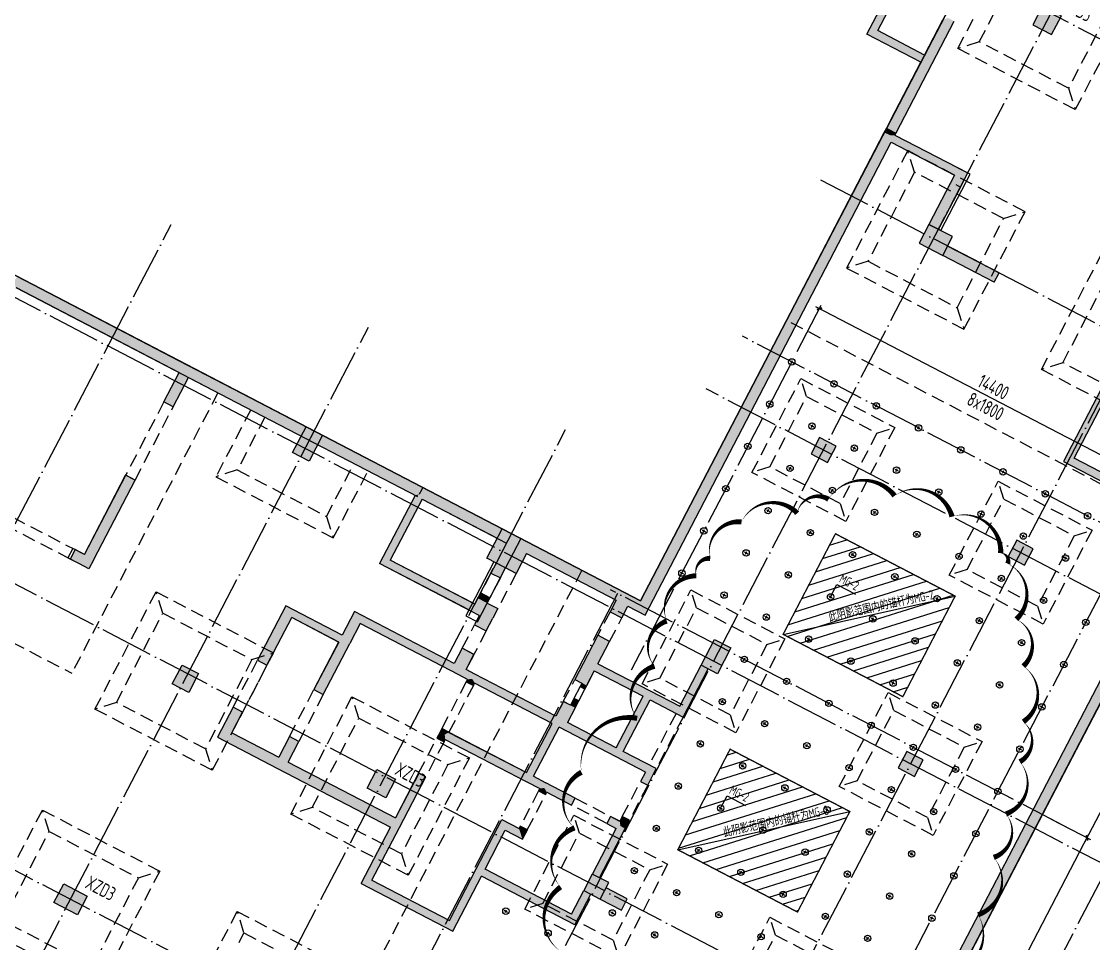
# Model space of a CAD drawing. Extents: x -190030 to 1780958, y -2186385 to 288330.
# Drawn here: x -22622 to 17892, y 224340 to 259183 of the extents above; entities that cross this region are included whole.
import ezdxf

# ---------------------------------------------------------------- set-up
doc = ezdxf.new("R2010")
doc.units = 0
doc.header["$LTSCALE"] = 1000
doc.header["$MEASUREMENT"] = 0
doc.linetypes.add('DASHED', pattern=[0.75, 0.5, -0.25])
doc.linetypes.add('DOTE', pattern=[2.42, 2, -0.2, 0.02, -0.2])
doc.layers.add('04-不打印_面积', color=5, linetype='Continuous', plot=False)
for name, color, linetype in [('05-填充_天正', 26, 'Continuous'), ('104-6 B2核心筒$0$05-填充_天正', 26, 'Continuous'), ('104-6 B2核心筒$0$A_STR-砼墙', 51, 'Continuous'), ('104-7 B2核心筒$0$05-填充_天正', 26, 'Continuous'), ('104-7 B2核心筒$0$A_STR-砼墙', 51, 'Continuous'), ('3', 3, 'Continuous'), ('5', 5, 'Continuous'), ('A_AXIS-轴线', 1, 'DOTE'), ('A_STR-砼墙', 51, 'Continuous'), ('BEAM_SE', 144, 'DASHED'), ('COLU', 7, 'Continuous'), ('COLU_HATCH', 251, 'Continuous'), ('DIM', 3, 'Continuous'), ('DOTE', 4, 'DOTE'), ('HATCH', 16, 'Continuous'), ('jc', 5, 'Continuous'), ('s-base', 60, 'Continuous'), ('TEXT', 7, 'Continuous'), ('锚杆', 6, 'Continuous')]:
    doc.layers.add(name, color=color, linetype=linetype)
doc.styles.add('TSSD_Dimension', font='Tssdeng.shx', dxfattribs={"width": 0.7, "bigfont": 'hztxt.shx'})
doc.styles.add('TSSD_Rein', font='tssdeng.shx', dxfattribs={"width": 0.7, "bigfont": 'hztxt.shx'})
doc.dimstyles.new('TSSD_150_150', dxfattribs={"dimtxt": 525, "dimasz": 150, "dimexe": 150, "dimexo": 375, "dimgap": 150, "dimtad": 1, "dimdec": 0, "dimzin": 0, "dimdsep": 46, "dimtxsty": 'TSSD_Dimension', "dimblk": 'ARCHTICK', "dimblk1": 'ARCHTICK', "dimblk2": 'ARCHTICK', "dimcen": 0, "dimdle": 150, "dimclrt": 7, "dimadec": 0, "dimazin": 0, "dimtfac": 1, "dimtdec": 0, "dimtix": 1, "dimtmove": 2, "dimatfit": 3, "dimfxl": 1, "dimtolj": 1, "dimtzin": 0, "dimarcsym": 0})
pattern_1 = [(17.5, (10982.17, 231129.1), (-120.282, 381.487), [])]

# ---------------------------------------------------------------- blocks, each defined once
blk = doc.blocks.new('104 轴线')
for p, q in [((-162502, 81623), (-103332, 195290)), ((-155052, 77745), (-95881, 191411)), ((-147601, 73866), (-88430, 187532)), ((-100664, 136743), (-183422, 179824)), ((-44634, 138691), (-118433, 177109)), ((-105097, 128228), (-187855, 171309)), ((-56517, 134054), (-122866, 168593)), ((-176593, 110430), (-147235, 166826)), ((-169142, 106551), (-139784, 162948)), ((-109530, 119712), (-192288, 162793)), ((-96508, 144726), (-127022, 160610)), ((-161691, 102673), (-132333, 159069))]:
    blk.add_line(p, q)
blk = doc.blocks.new('A$C40850C3D')
at = {"layer": 's-base', "color": 8, "linetype": 'DASHED'}
for p, q in [((-1500, 1500), (-2000, 2000)), ((1500, 1500), (2000, 2000)), ((-1500, -1500), (-2000, -2000)), ((1500, -1500), (2000, -2000))]:
    blk.add_line(p, q, dxfattribs=at)
for points in [[(2000, 2000), (2000, -2000), (-2000, -2000), (-2000, 2000)], [(1500, 1500), (1500, -1500), (-1500, -1500), (-1500, 1500)]]:
    blk.add_lwpolyline(points, close=True, dxfattribs=at)
blk = doc.blocks.new('zhu1')
at = {"layer": 'COLU_HATCH'}
for points in [[(816, 116274), (447, 115564), (1157, 115195), (1526, 115904)], [(-3847, 107315), (-2960, 106853), (-2591, 107563), (-3478, 108025)], [(-26396, 100056), (-26904, 99080), (-27525, 99403), (-27017, 100379)], [(-7936, 99353), (-7315, 99029), (-6992, 99650), (-7613, 99973)], [(-19479, 95045), (-20188, 95415), (-19611, 96524), (-18901, 96154)], [(-485, 95474), (136, 95151), (459, 95772), (-162, 96095)], [(-10963, 92022), (-11471, 91046), (-12092, 91369), (-11584, 92345)], [(-31084, 91053), (-31453, 90342), (-32074, 90665), (-31704, 91376)], [(-4641, 87491), (-4020, 87168), (-3697, 87788), (-4318, 88112)], [(-23635, 87061), (-24004, 86352), (-24714, 86721), (-24344, 87431)], [(-16524, 82854), (-15904, 82531), (-15580, 83152), (-16201, 83475)], [(-36548, 82397), (-36178, 83106), (-35291, 82645), (-35661, 81935)]]:
    blk.add_hatch(color=8, dxfattribs=at).paths.add_polyline_path(points)
at = {"layer": 'A_STR-砼墙', "color": 8}
for p, q in [((-5821, 115219), (-4920, 116948)), ((-5416, 115346), (-4724, 116677)), ((-3642, 114423), (-2950, 115753)), ((-3357, 114105), (-2526, 115702)), ((-3781, 114157), (-5821, 115219)), ((-3642, 114423), (-5416, 115346)), ((-4750, 112294), (-3781, 114157)), ((-4396, 112109), (-3357, 114105)), ((-5074, 111673), (-4750, 112294)), ((-4719, 111488), (-4396, 112109)), ((-10568, 101118), (-5166, 111496)), ((-5166, 111496), (-5074, 111673)), ((-4765, 111400), (-4719, 111488)), ((-10214, 100933), (-4904, 111133)), ((-4904, 111133), (-2509, 109887)), ((-4765, 111400), (-2015, 109968)), ((-2509, 109887), (-3478, 108024)), ((-37928, 106059), (-31807, 102873)), ((-37979, 105635), (-31814, 102426)), ((-31807, 102873), (-29457, 101649)), ((-32392, 101316), (-31814, 102426)), ((-32037, 101131), (-31460, 102241)), ((-31460, 102241), (-29642, 101295)), ((-32037, 101131), (-32392, 101316)), ((-29642, 101295), (-22812, 97739)), ((-29457, 101649), (-22627, 98094)), ((-14378, 93800), (-10568, 101118)), ((-14208, 93260), (-10214, 100933)), ((-35394, 95550), (-33835, 98544)), ((-33480, 98359), (-33835, 98544)), ((-35039, 95365), (-33480, 98359)), ((-22627, 98094), (-22583, 98071)), ((-22583, 98071), (-18635, 96016)), ((-22900, 97785), (-24240, 95212)), ((-22634, 97647), (-23836, 95339)), ((-22812, 97739), (-22900, 97785)), ((-22634, 97647), (-19795, 96169)), ((-35838, 95781), (-36022, 95426)), ((-35394, 95550), (-35838, 95781)), ((-18635, 96016), (-14981, 94114)), ((-35578, 95195), (-36022, 95426)), ((-35039, 95365), (-35224, 95011)), ((-35039, 95365), (-35039, 95365)), ((-20870, 93457), (-24240, 95212)), ((-20731, 93723), (-23836, 95339)), ((-18687, 95592), (-19079, 94838)), ((-18687, 95592), (-15299, 93828)), ((-35224, 95011), (-35578, 95195)), ((-19079, 94838), (-19478, 95045)), ((-14981, 94114), (-14378, 93800)), ((-27777, 93616), (-28850, 91553)), ((-25648, 92508), (-27777, 93616)), ((-20172, 93714), (-19772, 93506)), ((-15299, 93828), (-15530, 93385)), ((-15086, 93154), (-14855, 93597)), ((-14855, 93597), (-14208, 93260)), ((-25186, 93395), (-25648, 92508)), ((-21416, 91432), (-25186, 93395)), ((-19772, 93506), (-19957, 93151)), ((-15530, 93385), (-15086, 93154)), ((178, 85377), (4333, 93360)), ((-28496, 91368), (-27560, 93165)), ((-25786, 92241), (-27560, 93165)), ((-24970, 92944), (-25362, 92190)), ((-21244, 91004), (-24970, 92944)), ((-20585, 93027), (-20654, 92895)), ((-20654, 92895), (-20210, 92664)), ((-20210, 92664), (-19957, 93151)), ((532, 85192), (4688, 93175)), ((-15991, 92498), (-16384, 91744)), ((-15548, 92267), (-15991, 92498)), ((-25786, 92241), (-26722, 90445)), ((-26367, 90260), (-25362, 92190)), ((-21116, 92008), (-21416, 91432)), ((-20672, 91777), (-21116, 92008)), ((-15987, 91424), (-15548, 92267)), ((-20972, 91201), (-20672, 91777)), ((-16384, 91744), (-16857, 90834)), ((-28850, 91553), (-28496, 91368)), ((-20645, 91030), (-20972, 91201)), ((-16125, 91158), (-16414, 90603)), ((-16125, 91158), (-14280, 90198)), ((-15987, 91424), (-14009, 90394)), ((-12897, 89816), (-12090, 91366)), ((-12769, 89411), (-11823, 91230)), ((-20916, 90834), (-21244, 91004)), ((-20916, 90834), (-20962, 90745)), ((-17584, 89437), (-20645, 91030)), ((-16857, 90834), (-16591, 90695)), ((-26722, 90445), (-26367, 90260)), ((-20962, 90745), (-20696, 90606)), ((-20696, 90606), (-20650, 90695)), ((-17723, 89171), (-20650, 90695)), ((-16591, 90695), (-16662, 90560)), ((-16662, 90560), (-16485, 90467)), ((-16485, 90467), (-16414, 90603)), ((-14009, 90394), (-12897, 89816)), ((-17296, 89991), (-17584, 89437)), ((-17030, 89853), (-17296, 89991)), ((-16893, 90116), (-17030, 89853)), ((-16715, 90024), (-16893, 90116)), ((-16853, 89760), (-16715, 90024)), ((-15296, 88246), (-14280, 90198)), ((-15030, 88108), (-14014, 90059)), ((-14014, 90059), (-12769, 89411)), ((-29774, 89779), (-30363, 88647)), ((-29824, 88817), (-29419, 89594)), ((-29419, 89594), (-29774, 89779)), ((-16853, 89760), (-17141, 89207)), ((-18693, 87309), (-17723, 89171)), ((-15296, 88246), (-17141, 89207)), ((-29824, 88817), (-28050, 87893)), ((-21955, 88838), (-22071, 88616)), ((-21886, 88971), (-21955, 88838)), ((-21620, 88832), (-21886, 88971)), ((-21620, 88832), (-18693, 87309)), ((-18427, 87170), (-17457, 89033)), ((-15301, 87911), (-17457, 89033)), ((-30363, 88647), (-28102, 87469)), ((-27645, 88671), (-28050, 87893)), ((-27695, 87710), (-27290, 88486)), ((-27290, 88486), (-27645, 88671)), ((-22071, 88616), (-21804, 88478)), ((-21804, 88478), (-21758, 88566)), ((-21758, 88566), (-18698, 86973)), ((-13785, 87460), (-15030, 88108)), ((-27695, 87710), (-23641, 85598)), ((-14190, 87332), (-15301, 87911)), ((-28101, 87470), (-23826, 85244)), ((-22763, 87286), (-23641, 85598)), ((-23491, 85238), (-22497, 87147)), ((-22497, 87147), (-22763, 87286)), ((-18427, 87170), (-17956, 86925)), ((-14190, 87332), (-14374, 86978)), ((-14108, 86840), (-13785, 87460)), ((-18698, 86973), (-18184, 86705)), ((-18184, 86705), (-18230, 86617)), ((-16848, 86348), (-17956, 86925)), ((-14374, 86978), (-14108, 86840)), ((-18230, 86617), (-17964, 86478)), ((-17964, 86478), (-17918, 86567)), ((-17918, 86567), (-16986, 86082)), ((-16986, 86082), (-16848, 86348)), ((-20586, 83672), (-19616, 85535)), ((-19616, 85535), (-18969, 85198)), ((-15517, 85656), (-15656, 85389)), ((-15160, 85469), (-15517, 85656)), ((-15067, 85648), (-15160, 85469)), ((-14801, 85509), (-15067, 85648)), ((-14963, 85198), (-14801, 85509)), ((-24933, 83117), (-23826, 85244)), ((-24529, 83244), (-23491, 85238)), ((-20250, 83666), (-19489, 85130)), ((-19489, 85130), (-18841, 84793)), ((-18922, 85286), (-18969, 85198)), ((-18656, 85148), (-18922, 85286)), ((-18841, 84793), (-18656, 85148)), ((-16199, 83474), (-15298, 85203)), ((-15932, 83335), (-14963, 85198)), ((-15656, 85389), (-15298, 85203)), ((-4301, 76773), (178, 85377)), ((-4016, 76455), (532, 85192)), ((-21602, 81720), (-20586, 83672)), ((-16984, 81966), (-20250, 83666)), ((-24933, 83117), (-21474, 81316)), ((-24529, 83244), (-21602, 81720)), ((-21474, 81316), (-20389, 83400)), ((-16856, 81561), (-20389, 83400)), ((-16984, 81966), (-16522, 82853)), ((-16856, 81561), (-16256, 82714)), ((-14882, 82544), (-15681, 82959)), ((-15902, 82534), (-15104, 82118)), ((-15104, 82118), (-14882, 82544))]:
    blk.add_line(p, q, dxfattribs=at)
for points in [[(-3478, 108024), (-3034, 107793), (-1926, 109922), (-2370, 110153)], [(1609, 99063), (6088, 96731), (6227, 96997), (2013, 99190), (4091, 103182), (3825, 103320), (1609, 99063)]]:
    blk.add_lwpolyline(points, dxfattribs=at)
blk.add_lwpolyline([(-19479, 95045), (-19923, 95276), (-20985, 93235), (-20541, 93004)], close=True, dxfattribs=at)
at = {"layer": 'COLU', "color": 8}
for points in [[(816, 116274), (447, 115564), (1157, 115195), (1526, 115904)], [(-26396, 100056), (-26904, 99080), (-27525, 99403), (-27017, 100379)], [(-7936, 99353), (-7315, 99029), (-6992, 99650), (-7613, 99973)], [(-485, 95474), (136, 95151), (459, 95772), (-162, 96095)], [(-10963, 92022), (-11471, 91046), (-12092, 91369), (-11584, 92345)], [(-31084, 91053), (-31453, 90342), (-32074, 90665), (-31704, 91376)], [(-4641, 87491), (-4020, 87168), (-3697, 87788), (-4318, 88112)], [(-23635, 87061), (-24004, 86352), (-24714, 86721), (-24344, 87431)], [(-16524, 82854), (-15904, 82531), (-15580, 83152), (-16201, 83475)]]:
    blk.add_lwpolyline(points, close=True, dxfattribs=at)
for points in [[(-3847, 107315), (-2960, 106853), (-2591, 107563), (-3478, 108025), (-3847, 107315)], [(-19479, 95045), (-20188, 95415), (-19611, 96524), (-18901, 96154), (-19479, 95045)], [(-36548, 82397), (-36178, 83106), (-35291, 82645), (-35661, 81935), (-36548, 82397)]]:
    blk.add_lwpolyline(points, dxfattribs=at)
blk = doc.blocks.new('xzd-3b')
at = {"layer": 's-base', "color": 8, "linetype": 'DASHED'}
for p, q in [((-543722, -43410), (-544322, -42810)), ((-539922, -43410), (-539322, -42810)), ((-543722, -47210), (-544322, -47810)), ((-539922, -47210), (-539322, -47810))]:
    blk.add_line(p, q, dxfattribs=at)
for points in [[(-539322, -42810), (-539322, -47810), (-544322, -47810), (-544322, -42810)], [(-539922, -43410), (-539922, -47210), (-543722, -47210), (-543722, -43410)]]:
    blk.add_lwpolyline(points, close=True, dxfattribs=at)
at = {"layer": 'TEXT', "color": 8, "style": 'TSSD_Rein', "width": 0.7}
blk.add_text('XZD3', height=525, rotation=360, dxfattribs=at).set_placement((-541573, -44673))
blk = doc.blocks.new('maogan1')
at = {"layer": '锚杆'}
for p, q in [((-1382074, -58863), (-1381931, -58863)), ((-1382052, -58863), (-1381929, -58863)), ((-1382000, -58920), (-1382000, -58800))]:
    blk.add_line(p, q, dxfattribs=at)
blk.add_circle((-1382000, -58863), 120, dxfattribs=at)
blk = doc.blocks.new('_ArchTick')
at = {"color": 0, "linetype": 'ByBlock', "const_width": 0.4}
blk.add_lwpolyline([(-0.5, -0.5), (0.5, 0.5)], dxfattribs=at)
blk = doc.blocks.new('*D217')
at = {"layer": 'Defpoints', "color": 0, "transparency": 16777216}
for p in [(7534, 248327), (6519, 246376), (19262, 239671)]:
    blk.add_point(p, dxfattribs=at)
at = {"layer": 'DIM', "color": 0, "lineweight": -2, "transparency": 16777216}
for p, q in [((6692, 246709), (7604, 248460)), ((20440, 241609), (7401, 248397)), ((19435, 240004), (20377, 241811))]:
    blk.add_line(p, q, dxfattribs=at)
at = {"layer": 'DIM', "color": 0, "lineweight": -2, "transparency": 16777216, "xscale": 150, "yscale": 150, "zscale": 150}
for p, rotation in [((7534, 248327), 152.4999861478323), ((20307, 241678), 332.4999861478323)]:
    blk.add_blockref('_ArchTick', p, dxfattribs=dict(at, rotation=rotation))
at = {"layer": 'DIM', "color": 7, "transparency": 16777216, "insert": (14111, 245369), "char_height": 525, "attachment_point": 5, "rotation": 332.5, "style": 'TSSD_Dimension'}
blk.add_mtext('\\A1;14400', dxfattribs=at)
blk = doc.blocks.new('*D220')
at = {"layer": 'Defpoints', "color": 0, "transparency": 16777216}
for p in [(15961, 229214), (17649, 228335), (4325, 206861)]:
    blk.add_point(p, dxfattribs=at)
at = {"layer": 'DIM', "color": 0, "lineweight": -2, "transparency": 16777216}
for p, q in [((16293, 229041), (17782, 228266)), ((5944, 205849), (17718, 228468)), ((4657, 206688), (6146, 205913))]:
    blk.add_line(p, q, dxfattribs=at)
at = {"layer": 'DIM', "color": 0, "lineweight": -2, "transparency": 16777216, "xscale": 150, "yscale": 150, "zscale": 150}
for p, rotation in [((17649, 228335), 62.49998614641404), ((6013, 205982), 242.499986146414)]:
    blk.add_blockref('_ArchTick', p, dxfattribs=dict(at, rotation=rotation))
at = {"layer": 'DIM', "color": 7, "transparency": 16777216, "insert": (11465, 217349), "char_height": 525, "attachment_point": 5, "rotation": 62.5, "style": 'TSSD_Dimension'}
blk.add_mtext('\\A1;25200', dxfattribs=at)
blk = doc.blocks.new('*D221')
at = {"layer": 'Defpoints', "color": 0, "transparency": 16777216}
for p in [(20948, 238794), (22636, 237915), (15961, 229214)]:
    blk.add_point(p, dxfattribs=at)
at = {"layer": 'DIM', "color": 0, "lineweight": -2, "transparency": 16777216}
for p, q in [((21280, 238620), (22769, 237846)), ((17580, 228202), (22705, 238048)), ((16293, 229041), (17782, 228266))]:
    blk.add_line(p, q, dxfattribs=at)
at = {"layer": 'DIM', "color": 0, "lineweight": -2, "transparency": 16777216, "xscale": 150, "yscale": 150, "zscale": 150}
for p, rotation in [((22636, 237915), 62.49998614641404), ((17649, 228335), 242.499986146414)]:
    blk.add_blockref('_ArchTick', p, dxfattribs=dict(at, rotation=rotation))
at = {"layer": 'DIM', "color": 7, "transparency": 16777216, "insert": (19776, 233315), "char_height": 525, "attachment_point": 5, "rotation": 62.5, "style": 'TSSD_Dimension'}
blk.add_mtext('\\A1;10800', dxfattribs=at)

msp = doc.modelspace()

# ---------------------------------------------------------------- hatches: boundary and pattern name
at = {"layer": '05-填充_天正'}
for points in [[(9330.1, 258708.1), (9734.7, 258835.7), (10427.3, 260166.2), (10407.9, 260345.4), (10230.5, 260437.8)], [(11557.7, 257717.6), (11794.3, 257594.4), (12625.4, 259191), (12388.9, 259314.2), (12201.3, 259242.7), (11508.7, 257912.2)], [(11557.7, 257717.6), (11508.7, 257912.2), (9734.7, 258835.7), (9330.1, 258708.1), (11370.2, 257646.1)], [(10400.5, 255783.4), (10755.3, 255598.7), (11794.3, 257594.4), (11557.7, 257717.6), (11370.2, 257646.1)], [(10077.3, 255162.4), (10432.1, 254977.7), (10755.3, 255598.7), (10400.5, 255783.4)], [(4582.5, 244607), (4937.3, 244422.3), (10316.7, 254756), (10229.2, 254876.7), (9984.9, 254985)], [(10229.2, 254876.7), (10385.9, 254889), (10432.1, 254977.7), (10077.3, 255162.4), (9984.9, 254985)], [(10229.2, 254876.7), (10316.7, 254756), (12889, 253416.9), (13135.7, 253457.6), (10385.9, 254889)], [(10247.4, 254622.9), (10316.7, 254756), (12889, 253416.9), (12681.6, 253018.4), (12504.2, 253110.7), (12642.4, 253376.2)], [(12859, 252926), (13135.7, 253457.6), (12889, 253416.9), (12681.5, 253018.4)], [(-22929.3, 249327.2), (-22828.3, 249124.3), (-16840.9, 246007.5), (-16656.2, 246362.3), (-22776.6, 249548.4)], [(16759.5, 242552.1), (21238.9, 240220.3), (21377.4, 240486.4), (17164.1, 242679.7), (19242, 246671.2), (18975.9, 246809.8)], [(-16656.2, 246362.3), (-16840.9, 246007.5), (-14490.8, 244784.1), (-14306.1, 245138.9)], [(-14306.1, 245138.9), (-14490.8, 244784.1), (-7660.8, 241228.6), (-7476.1, 241583.4)], [(773.1, 237289.2), (943.2, 236749.7), (4937.3, 244422.3), (4582.5, 244607)], [(-7476.2, 241583.4), (-7660.9, 241228.6), (-7749.5, 241274.8), (-7554.9, 241323.8), (-7431.8, 241560.4)], [(-7554.9, 241323.8), (-7483.4, 241136.3), (-4289.7, 239473.7), (-3769.8, 239353.4), (-3484.1, 239505.3), (-7431.8, 241560.4)], [(-7554.9, 241323.8), (-7749.5, 241274.8), (-9089.3, 238701.2), (-8684.7, 238828.8), (-7483.4, 241136.3)], [(-3769.8, 239353.4), (-4289.7, 239473.7), (-4682.7, 238718.7), (-3928.8, 238326.2), (-3535.7, 239081.2)], [(-3769.8, 239353.4), (-3535.7, 239081.2), (-147.9, 237317.6), (105.9, 237335.9), (169.9, 237603.2), (-3484.1, 239505.3)], [(-5105.6, 236796.5), (-5490.9, 237166.2), (-8684.7, 238828.8), (-9089.3, 238701.2), (-5319, 236738.5)], [(-4682.7, 238718.7), (-4879.1, 238341.5), (-4524.3, 238156.8), (-4327.9, 238534)], [(-5020.7, 237203.2), (-4916.8, 237402.8), (-5271.6, 237587.5), (-5375.5, 237387.9)], [(105.9, 237335.9), (295.6, 237086.8), (943.2, 236749.7), (773.1, 237289.2), (169.9, 237603.2)], [(-12625.8, 237105.3), (-13699.5, 235042.6), (-13344.7, 234857.9), (-12409.5, 236654.5)], [(-10447.9, 235802.5), (-10496.9, 235997.1), (-12625.8, 237105.3), (-12409.5, 236654.5), (-10635.5, 235731)], [(-4621.5, 236995.4), (-5375.5, 237387.9), (-5490.9, 237166.2), (-5105.6, 236796.5), (-4806.2, 236640.7)], [(-147.9, 237317.6), (-378.7, 236874.1), (64.8, 236643.2), (295.6, 237086.8), (105.9, 237335.9)], [(-9818.9, 236433.3), (-10035.2, 236884.1), (-10496.9, 235997.1), (-10447.9, 235802.5), (-10211.4, 235679.4)], [(-6059.7, 234701.9), (-6264.9, 234921.4), (-10035.2, 236884.1), (-9818.9, 236433.3), (-6092.9, 234493.7)], [(-5319, 236738.5), (-5503, 236384.9), (-5059.5, 236154), (-4806.2, 236640.7), (-5105.6, 236796.5)], [(15328.5, 228866.6), (15683.3, 228681.9), (19839.1, 236665), (19484.3, 236849.7)], [(-10635.5, 235731), (-11570.7, 233934.5), (-11215.9, 233749.8), (-10211.4, 235679.4), (-10447.9, 235802.5)], [(-835.6, 234913.6), (-397, 235756.2), (-840.5, 235987.1), (-1233, 235233.2), (-1014.3, 234931.4)], [(-5821.4, 234690.6), (-5521.3, 235267), (-5964.8, 235497.9), (-6264.9, 234921.4), (-6059.7, 234701.9)], [(-1014.3, 234931.4), (-1233, 235233.2), (-1706.5, 234323.5), (-1263, 234092.7), (-974.2, 234647.5)], [(-5586, 234342.6), (-5493.7, 234520), (-5821.4, 234690.6), (-6059.7, 234701.9), (-6092.9, 234493.7), (-5765.3, 234323.1)], [(-1014.3, 234931.4), (-974.2, 234647.5), (870.8, 233687), (1050, 233706.5), (1142.4, 233883.9), (-835.6, 234913.6)], [(3293.7, 234736.1), (3060.5, 234854.9), (2253.9, 233305.3), (2381.5, 232900.6), (3327.7, 234718.4)], [(-5765.3, 234323.1), (-5811.4, 234234.4), (-5545.3, 234095.9), (-5499.2, 234184.6), (-5586, 234342.6)], [(-2325.4, 232701.5), (-2433.5, 232926.9), (-5493.7, 234520), (-5586, 234342.6), (-5499.2, 234184.6), (-2572, 232660.8)], [(-1440.4, 234185), (-1511.1, 234049.2), (-1333.7, 233956.9), (-1263, 234092.7)], [(1050, 233706.5), (1136.9, 233548.5), (2381.5, 232900.6), (2253.9, 233305.3), (1142.4, 233883.9)], [(-1701.6, 233250), (-2145.2, 233480.9), (-2433.5, 232926.9), (-2325.4, 232701.5), (-1990, 232696.1)], [(-1701.7, 233250), (-1564.5, 233513.4), (-1741.9, 233605.7), (-1879.1, 233342.4)], [(-58.1, 231577.7), (121.1, 231597.1), (1136.9, 233548.5), (1050, 233706.5), (870.8, 233687), (-145, 231735.6)], [(-14673, 232306.3), (-14268.2, 233083.9), (-14623, 233268.6), (-15212.5, 232136.2)], [(-3454.8, 230640.2), (-3275.6, 230659.6), (-2305.9, 232522.3), (-2325.4, 232701.5), (-2572, 232660.8), (-3541.7, 230798.1)], [(-58.1, 231577.7), (-145, 231735.6), (-1990, 232696.1), (-2325.4, 232701.5), (-2305.9, 232522.3), (-150.5, 231400.3)], [(-14673, 232306.3), (-15212.5, 232136.2), (-12950.6, 230958.8), (-12835.9, 231125.1), (-12899, 231382.8)], [(-12543.7, 231199.1), (-12139.4, 231975.7), (-12494.2, 232160.4), (-12899, 231382.8), (-12835.9, 231125.1)], [(-6804.2, 232327.4), (-6919.6, 232105.6), (-6653.5, 231967.1), (-6607.4, 232055.8), (-6626.8, 232235)], [(-6468.8, 232321.9), (-6734.9, 232460.4), (-6804.2, 232327.4), (-6626.8, 232235)], [(-6626.8, 232235), (-6607.4, 232055.8), (-3547.2, 230462.8), (-3454.8, 230640.2), (-3541.7, 230798.1), (-6468.8, 232321.9)], [(961, 230821.7), (1365.6, 230949.2), (121.1, 231597.1), (-58.1, 231577.7), (-150.5, 231400.3)], [(-12835.9, 231125.1), (-12950.2, 230959.8), (-8675.2, 228733.2), (-8501.9, 228849.6), (-8490.5, 229088), (-12543.7, 231199.1)], [(961, 230821.7), (776.7, 230467.7), (1042.8, 230329.2), (1365.6, 230949.2)], [(-8339.9, 228727.7), (-7346.2, 230636.6), (-7612.3, 230775.1), (-8490.5, 229088), (-8501.9, 228849.6)], [(-3454.8, 230640.2), (-3547.2, 230462.8), (-3032.7, 230194.9), (-2868.3, 230222.1), (-2805.5, 230414.9), (-3275.6, 230659.6)], [(-3032.7, 230194.9), (-3078.9, 230106.2), (-2812.8, 229967.7), (-2766.6, 230056.4), (-2868.3, 230222.1)], [(-2766.6, 230056.4), (-1835.3, 229571.6), (-1696.7, 229837.7), (-2805.5, 230414.9), (-2868.3, 230222.1)], [(-5257.5, 227069), (-5099.5, 227155.9), (-4337.6, 228619.5), (-4465.2, 229024.1), (-5434.9, 227161.4)], [(-4465.2, 229024.1), (-4337.6, 228619.5), (-3690.1, 228282.4), (-3817.7, 228687)], [(-8.7, 228958.9), (-366.2, 229145.1), (-504.7, 228879), (-147.2, 228692.8), (10.8, 228779.7)], [(188.2, 228687.4), (350.2, 228998.7), (84.1, 229137.2), (-8.7, 228958.9), (10.8, 228779.7)], [(-9782.5, 226606.1), (-9377.8, 226733.7), (-8339.9, 228727.7), (-8501.9, 228849.6), (-8675.2, 228733.2)], [(-3690.1, 228282.4), (-3505.4, 228637.2), (-3771.5, 228775.7), (-3817.7, 228687)], [(-1047.6, 226963.1), (-781.5, 226824.6), (188.2, 228687.4), (10.8, 228779.7), (-147.2, 228692.8)], [(10898.6, 220067.9), (11135.1, 219944.8), (15683.3, 228681.9), (15328.5, 228866.6), (10849.6, 220262.6)], [(-6450.7, 225210), (-6323.1, 224805.3), (-5238, 226889.8), (-5257.5, 227069), (-5434.9, 227161.4)], [(-1705, 225050.6), (-1832.6, 225455.2), (-5099.5, 227155.9), (-5257.5, 227069), (-5238, 226889.8)], [(-9377.8, 226733.7), (-9782.5, 226606.1), (-6323.1, 224805.3), (-6450.7, 225210)], [(-1104.7, 226203.7), (-1370.8, 226342.2), (-1832.6, 225455.2), (-1705, 225050.6)], [(-529.6, 226448.9), (-751.2, 226023.1), (47.4, 225607.4), (269, 226033.2)]]:
    msp.add_hatch(color=8, dxfattribs=at).paths.add_polyline_path(points)
at = {"layer": '104-6 B2核心筒$0$05-填充_天正'}
for points in [[(-17241.3, 244805.2), (-16664.1, 245914), (-16124.6, 246084.1), (-16886.5, 244620.5)], [(-20186, 238859.9), (-20242.7, 239039.7), (-18684.3, 242033.4), (-18329.5, 241848.6), (-19887.9, 238855)], [(-20186, 238859.9), (-20427.4, 238684.9), (-20782.2, 238869.6), (-20597.5, 239224.4), (-20242.7, 239039.7)], [(-20072.6, 238500.2), (-20427.4, 238684.9), (-20186, 238859.9), (-19887.9, 238855)]]:
    msp.add_hatch(color=8, dxfattribs=at).paths.add_polyline_path(points)
at = {"layer": '104-7 B2核心筒$0$05-填充_天正'}
for points in [[(12504.2, 253110.7), (11673, 251514.1), (12027.8, 251329.4), (12859, 252926)], [(14326.8, 249681.7), (12375.3, 250697.6), (12190.6, 250342.8), (14142.1, 249326.9)]]:
    msp.add_hatch(color=8, dxfattribs=at).paths.add_polyline_path(points)
at = {"layer": 'HATCH'}
h = msp.add_hatch(dxfattribs=at)
h.set_pattern_fill('METAL', color=256, scale=100, style=0)
h.set_pattern_definition(pattern_1)
h.paths.add_polyline_path([(12662.2, 237468.5), (8138.7, 239823.3), (6161.1, 236024.3), (10684.6, 233669.5)])
h = msp.add_hatch(dxfattribs=at)
h.set_pattern_fill('METAL', color=256, scale=100, style=0)
h.set_pattern_definition(pattern_1)
h.paths.add_polyline_path([(8681.5, 229329.7), (4158, 231684.5), (2180.4, 227885.5), (6703.9, 225530.7)])

# ---------------------------------------------------------------- linework, layer by layer
at = {"layer": '04-不打印_面积', "color": 1}
msp.add_lwpolyline([(-2248, 224047.7, 0, 200, -0.5205671), (-2248, 226478.5, 0, 200, -0.5205671), (-1722, 228712.1, 0, 200, -0.5205671), (-1722, 228712.1, 0, 200, -0.5205671), (-1459.1, 230814.4, 0, 200, -0.5205671), (644.7, 232851, 0, 200, -0.5205671), (1302.2, 234821.9, 0, 200, -0.5205671), (1762.4, 236530, 0, 200, -0.5205671), (2880, 238238.1, 0, 200, -0.5205671), (3406, 238895, 0, 200, -0.5205671), (4589.4, 240274.6, 0, 200, -0.5205671), (6693.2, 240603.1, 0, 200, -0.5205671), (7876.6, 241128.7, 0, 200, -0.5205671), (10374.9, 241260.1, 0, 200, -0.5205671), (12544.4, 240471.7, 0, 200, -0.5205671), (14385.2, 239092.1, 0, 200, -0.5205671), (14648.2, 238697.9, 0, 200, -0.5205671), (14976.9, 236595.7, 0, 200, -0.5205671), (15239.9, 234821.9, 0, 200, -0.5205671), (15239.9, 232719.6, 0, 200, -0.5205671), (15108.4, 231208.6, 0, 200, -0.5205671), (14582.5, 229237.7, 0, 200, -0.5205671), (14122.3, 227595.3, 0, 200, -0.5205671), (13530.6, 225427.3, 0, 200, -0.5205671), (12544.4, 223259.4, 0, 200, -0.5205671)], format="xyseb", dxfattribs=at)
at = {"layer": '104-6 B2核心筒$0$A_STR-砼墙', "color": 8}
for p, q in [((-17241.3, 244805.2), (-16664.1, 245914)), ((-16886.5, 244620.5), (-16308.7, 245730.4)), ((-16886.5, 244620.5), (-17241.3, 244805.2)), ((-20242.7, 239039.7), (-18684.3, 242033.4)), ((-18329.5, 241848.6), (-18684.3, 242033.4)), ((-19887.9, 238855), (-18329.5, 241848.6)), ((-20597.5, 239224.4), (-20782.2, 238869.6)), ((-20242.7, 239039.7), (-20597.5, 239224.4)), ((-20427.4, 238684.9), (-20782.2, 238869.6)), ((-20072.6, 238500.2), (-20427.4, 238684.9)), ((-19887.9, 238855), (-20072.6, 238500.2)), ((-19887.9, 238855), (-19887.9, 238855))]:
    msp.add_line(p, q, dxfattribs=at)
at = {"layer": '104-7 B2核心筒$0$A_STR-砼墙', "color": 8}
for p, q in [((12642.4, 253376.2), (11673, 251514.1)), ((12859, 252926), (12027.8, 251329.4)), ((14326.8, 249681.7), (12375.3, 250697.6)), ((14142.1, 249326.9), (12190.6, 250342.8)), ((14142.1, 249326.9), (14326.8, 249681.7))]:
    msp.add_line(p, q, dxfattribs=at)
at = {"layer": '3', "color": 8, "linetype": 'DASHED'}
for p, q in [((21547.6, 239946.9), (6291, 247889)), ((-43603.3, 246466.8), (-20718.4, 234553.6)), ((-15200.5, 245153.3), (-20718.4, 234553.6)), ((-1444.3, 238443.5), (-12041.8, 218085.8)), ((-1443.9, 238443.3), (-12041.5, 218085.6))]:
    msp.add_line(p, q, dxfattribs=at)
at = {"layer": '5', "linetype": 'DASHED', "const_width": 50}
for points in [[(8138.7, 239823.3), (12662.2, 237468.5), (10684.6, 233669.5), (6161.1, 236024.3)], [(4158, 231684.5), (8681.5, 229329.7), (6703.9, 225530.7), (2180.4, 227885.5)]]:
    msp.add_lwpolyline(points, close=True, dxfattribs=at)
at = {"layer": 'A_STR-砼墙', "color": 8}
for p, q in [((9330.1, 258708.1), (10230.5, 260437.8)), ((9734.7, 258835.7), (10427.3, 260166.2)), ((11508.7, 257912.2), (12201.3, 259242.7)), ((11794.3, 257594.4), (12625.4, 259191)), ((11370.2, 257646.1), (9330.1, 258708.1)), ((11508.7, 257912.2), (9734.7, 258835.7)), ((10400.5, 255783.4), (11370.2, 257646.1)), ((10755.3, 255598.7), (11794.3, 257594.4)), ((10077.3, 255162.4), (10400.5, 255783.4)), ((10432.1, 254977.7), (10755.3, 255598.7)), ((4582.5, 244607), (9984.9, 254985)), ((9984.9, 254985), (10077.3, 255162.4)), ((10385.9, 254889), (10432.1, 254977.7)), ((10385.9, 254889), (13135.7, 253457.6)), ((4937.3, 244422.3), (10247.4, 254622.9)), ((10247.4, 254622.9), (12642.4, 253376.2)), ((12859, 252926), (13135.7, 253457.6)), ((12681.5, 253018.4), (12859, 252926)), ((-22776.6, 249548.4), (-16656.2, 246362.3)), ((-22828.3, 249124.3), (-16840.9, 246007.5)), ((-16656.2, 246362.3), (-14306.1, 245138.9)), ((-16840.9, 246007.5), (-14490.8, 244784.1)), ((-14306.1, 245138.9), (-7476.1, 241583.4)), ((-14490.8, 244784.1), (-7660.8, 241228.6)), ((773.1, 237289.2), (4582.5, 244607)), ((943.2, 236749.7), (4937.3, 244422.3)), ((-7476.2, 241583.4), (-7431.8, 241560.4)), ((-7431.8, 241560.4), (-3484.1, 239505.3)), ((-7749.5, 241274.8), (-9089.3, 238701.2)), ((-7483.4, 241136.3), (-8684.7, 238828.8)), ((-7660.9, 241228.6), (-7749.5, 241274.8)), ((-7483.4, 241136.3), (-4289.7, 239473.7)), ((-4289.7, 239473.7), (-4682.7, 238718.7)), ((-3484.1, 239505.3), (169.9, 237603.2)), ((-3535.7, 239081.2), (-3928.8, 238326.2)), ((-3535.7, 239081.2), (-147.9, 237317.6)), ((-5319, 236738.5), (-9089.3, 238701.2)), ((-5490.9, 237166.2), (-8684.7, 238828.8)), ((-4682.7, 238718.7), (-4879.1, 238341.5)), ((-4879.1, 238341.5), (-4524.3, 238156.8)), ((-4524.3, 238156.8), (-4327.9, 238534)), ((-3928.8, 238326.2), (-4327.9, 238534)), ((-5271.6, 237587.5), (-5375.5, 237387.9)), ((-4916.8, 237402.8), (-5271.6, 237587.5)), ((169.9, 237603.2), (773.1, 237289.2)), ((-12625.8, 237105.3), (-13699.5, 235042.6)), ((-10496.9, 235997.1), (-12625.8, 237105.3)), ((-5375.5, 237387.9), (-5490.9, 237166.2)), ((-5020.7, 237203.2), (-4916.8, 237402.8)), ((-5020.7, 237203.2), (-4621.5, 236995.4)), ((-147.9, 237317.6), (-378.7, 236874.1)), ((64.8, 236643.2), (295.6, 237086.8)), ((295.6, 237086.8), (943.2, 236749.7)), ((-13344.7, 234857.9), (-12409.5, 236654.5)), ((-10635.5, 235731), (-12409.5, 236654.5)), ((-10035.2, 236884.1), (-10496.9, 235997.1)), ((-6264.9, 234921.4), (-10035.2, 236884.1)), ((-5319, 236738.5), (-5503, 236384.9)), ((-5059.5, 236154), (-4806.2, 236640.7)), ((-4621.5, 236995.4), (-4806.2, 236640.7)), ((-378.7, 236874.1), (64.8, 236643.2)), ((15328.5, 228866.6), (19484.3, 236849.7)), ((15683.3, 228681.9), (19839.1, 236665)), ((-9818.9, 236433.3), (-10211.4, 235679.4)), ((-6092.9, 234493.7), (-9818.9, 236433.3)), ((-5503, 236384.9), (-5059.5, 236154)), ((-840.5, 235987.1), (-1233, 235233.2)), ((-397, 235756.2), (-840.5, 235987.1)), ((-10635.5, 235731), (-11570.7, 233934.5)), ((-11215.9, 233749.8), (-10211.4, 235679.4)), ((-5964.8, 235497.9), (-6264.9, 234921.4)), ((-5521.3, 235267), (-5964.8, 235497.9)), ((-835.6, 234913.6), (-397, 235756.2)), ((-13699.5, 235042.6), (-13344.7, 234857.9)), ((-5821.4, 234690.6), (-5521.3, 235267)), ((-1233, 235233.2), (-1706.5, 234323.5)), ((-5493.7, 234520), (-5821.4, 234690.6)), ((-974.2, 234647.5), (-1263, 234092.7)), ((-974.2, 234647.5), (870.8, 233687)), ((-835.6, 234913.6), (1142.4, 233883.9)), ((2253.9, 233305.3), (3060.5, 234854.9)), ((2381.5, 232900.6), (3327.7, 234718.4)), ((-5765.3, 234323.1), (-6092.9, 234493.7)), ((-5765.3, 234323.1), (-5811.4, 234234.4)), ((-5811.4, 234234.4), (-5545.3, 234095.9)), ((-5545.3, 234095.9), (-5499.2, 234184.6)), ((-2572, 232660.8), (-5499.2, 234184.6)), ((-2433.5, 232926.9), (-5493.7, 234520)), ((-1706.5, 234323.5), (-1440.4, 234185)), ((-1440.4, 234185), (-1511.1, 234049.2)), ((-11570.7, 233934.5), (-11215.9, 233749.8)), ((-1511.1, 234049.2), (-1333.7, 233956.9)), ((-1333.7, 233956.9), (-1263, 234092.7)), ((1142.4, 233883.9), (2253.9, 233305.3)), ((-2145.2, 233480.9), (-2433.5, 232926.9)), ((-1879.1, 233342.4), (-2145.2, 233480.9)), ((-1741.9, 233605.7), (-1879.1, 233342.4)), ((-1564.5, 233513.4), (-1741.9, 233605.7)), ((-1701.7, 233250), (-1564.5, 233513.4)), ((-145, 231735.6), (870.8, 233687)), ((121.1, 231597.1), (1136.9, 233548.5)), ((1136.9, 233548.5), (2381.5, 232900.6)), ((-14623, 233268.6), (-15212.5, 232136.2)), ((-14673, 232306.3), (-14268.2, 233083.9)), ((-14268.2, 233083.9), (-14623, 233268.6)), ((-1701.6, 233250), (-1990, 232696.1)), ((-3541.7, 230798.1), (-2572, 232660.8)), ((-145, 231735.6), (-1990, 232696.1)), ((-14673, 232306.3), (-12899, 231382.8)), ((-12494.2, 232160.4), (-12899, 231382.8)), ((-12139.4, 231975.7), (-12494.2, 232160.4)), ((-6804.2, 232327.4), (-6919.6, 232105.6)), ((-6734.9, 232460.4), (-6804.2, 232327.4)), ((-6468.8, 232321.9), (-6734.9, 232460.4)), ((-6468.8, 232321.9), (-3541.7, 230798.1)), ((-3275.6, 230659.6), (-2305.9, 232522.3)), ((-150.5, 231400.3), (-2305.9, 232522.3)), ((-15212.5, 232136.2), (-12950.6, 230958.8)), ((-12543.7, 231199.1), (-12139.4, 231975.7)), ((-6919.6, 232105.6), (-6653.5, 231967.1)), ((-6653.5, 231967.1), (-6607.4, 232055.8)), ((-6607.4, 232055.8), (-3547.2, 230462.8)), ((961, 230821.7), (-150.5, 231400.3)), ((1365.6, 230949.2), (121.1, 231597.1)), ((-12950.2, 230959.8), (-8675.2, 228733.2)), ((-12543.7, 231199.1), (-8490.5, 229088)), ((1042.8, 230329.2), (1365.6, 230949.2)), ((-7612.3, 230775.1), (-8490.5, 229088)), ((-8339.9, 228727.7), (-7346.2, 230636.6)), ((-7346.2, 230636.6), (-7612.3, 230775.1)), ((-3275.6, 230659.6), (-2805.5, 230414.9)), ((961, 230821.7), (776.7, 230467.7)), ((-3547.2, 230462.8), (-3032.7, 230194.9)), ((-3032.7, 230194.9), (-3078.9, 230106.2)), ((-1696.7, 229837.7), (-2805.5, 230414.9)), ((776.7, 230467.7), (1042.8, 230329.2)), ((-3078.9, 230106.2), (-2812.8, 229967.7)), ((-2812.8, 229967.7), (-2766.6, 230056.4)), ((-2766.6, 230056.4), (-1835.3, 229571.6)), ((-1835.3, 229571.6), (-1696.7, 229837.7)), ((-5434.9, 227161.4), (-4465.2, 229024.1)), ((-4465.2, 229024.1), (-3817.7, 228687)), ((-366.2, 229145.1), (-504.7, 228879)), ((-8.7, 228958.9), (-366.2, 229145.1)), ((84.1, 229137.2), (-8.7, 228958.9)), ((350.2, 228998.7), (84.1, 229137.2)), ((188.2, 228687.4), (350.2, 228998.7)), ((-9782.5, 226606.1), (-8675.2, 228733.2)), ((-9377.8, 226733.7), (-8339.9, 228727.7)), ((-5099.5, 227155.9), (-4337.6, 228619.5)), ((-4337.6, 228619.5), (-3690.1, 228282.4)), ((-3771.5, 228775.7), (-3817.7, 228687)), ((-3505.4, 228637.2), (-3771.5, 228775.7)), ((-3690.1, 228282.4), (-3505.4, 228637.2)), ((-1047.6, 226963.1), (-147.2, 228692.8)), ((-781.5, 226824.6), (188.2, 228687.4)), ((-504.7, 228879), (-147.2, 228692.8)), ((10849.6, 220262.6), (15328.5, 228866.6)), ((11135.1, 219944.8), (15683.3, 228681.9)), ((-6450.7, 225210), (-5434.9, 227161.4)), ((-6323.1, 224805.3), (-5238, 226889.8)), ((-1705, 225050.6), (-5238, 226889.8)), ((-1832.6, 225455.2), (-5099.5, 227155.9)), ((-9782.5, 226606.1), (-6323.1, 224805.3)), ((-9377.8, 226733.7), (-6450.7, 225210)), ((-1832.6, 225455.2), (-1370.8, 226342.2)), ((-1705, 225050.6), (-1104.7, 226203.7)), ((269, 226033.2), (-529.6, 226448.9)), ((-751.2, 226023.1), (47.4, 225607.4)), ((47.4, 225607.4), (269, 226033.2))]:
    msp.add_line(p, q, dxfattribs=at)
msp.add_lwpolyline([(16759.5, 242552.1), (21238.9, 240220.3), (21377.4, 240486.4), (17164.1, 242679.7), (19242, 246671.2), (18975.9, 246809.8), (16759.5, 242552.1)], dxfattribs=at)
at = {"layer": 'BEAM_SE', "color": 8}
for p, q in [((-17241.3, 244805.2), (-18684.3, 242033.4)), ((-18329.5, 241848.6), (-16886.5, 244620.5)), ((-24943.8, 241487.1), (-20597.5, 239224.4)), ((-20782.2, 238869.6), (-25128.6, 241132.3)), ((-4879.1, 238341.5), (-5271.6, 237587.5)), ((-3928.8, 238326.2), (-4621.5, 236995.4)), ((-4524.3, 238156.8), (-4916.8, 237402.8)), ((-378.7, 236874.1), (-840.5, 235987.1)), ((-397, 235756.2), (64.8, 236643.2)), ((-5964.8, 235497.9), (-5503, 236384.9)), ((-5059.5, 236154), (-5521.3, 235267)), ((-14623, 233268.6), (-13699.5, 235042.6)), ((-13344.7, 234857.9), (-14268.2, 233083.9)), ((-5811.4, 234234.4), (-6734.9, 232460.4)), ((-2145.2, 233480.9), (-1706.5, 234323.5)), ((-12494.2, 232160.4), (-11570.7, 233934.5)), ((-5545.3, 234095.9), (-6468.8, 232321.9)), ((-1511.1, 234049.2), (-1741.9, 233605.7)), ((-1564.5, 233513.4), (-1333.7, 233956.9)), ((-11215.9, 233749.8), (-12139.4, 231975.7)), ((2115.4, 233039.2), (1099.5, 231087.8)), ((2381.5, 232900.6), (1365.6, 230949.2)), ((-7612.3, 230775.1), (-6919.6, 232105.6)), ((-6653.5, 231967.1), (-7346.2, 230636.6)), ((84.1, 229137.2), (776.7, 230467.7)), ((1042.8, 230329.2), (350.2, 228998.7)), ((-3078.9, 230106.2), (-3771.5, 228775.7)), ((-3505.4, 228637.2), (-2812.8, 229967.7)), ((-1696.7, 229837.7), (-366.2, 229145.1)), ((-504.7, 228879), (-1835.3, 229571.6))]:
    msp.add_line(p, q, dxfattribs=at)
at = {"layer": 'DIM'}
for p, q in [((7954.6, 237440.1), (8196.8, 237905.4)), ((8196.8, 237905.4), (8891.4, 237543.8)), ((6161.1, 236024.3), (12662.2, 237468.5)), ((3798.9, 229457), (4041.1, 229922.3)), ((4041.1, 229922.3), (4735.7, 229560.7)), ((2180.4, 227885.5), (8681.5, 229329.7))]:
    msp.add_line(p, q, dxfattribs=at)
at = {"layer": 'DOTE'}
for p, q in [((21995.9, 238247.9), (4627.8, 247289.2)), ((6489.4, 246320.1), (423.3, 234667.3)), ((20623.3, 242285.2), (-13670.1, 176408.3)), ((-95.2, 237569.4), (-12169.9, 214374.3)), ((17009, 228668.2), (-359.1, 237709.4))]:
    msp.add_line(p, q, dxfattribs=at)
at = {"layer": 'jc', "color": 8}
for points in [[(773.1, 237289.2), (17950.1, 270286)], [(-51915.4, 264717), (773.1, 237289.2)], [(-11513.7, 176436.9), (21547.5, 239946.9)]]:
    msp.add_lwpolyline(points, close=True, dxfattribs=at)
at = {"layer": 's-base', "color": 8, "linetype": 'DASHED'}
for p, q in [((11123.6, 253491.2), (10868.4, 254300.5)), ((14494.2, 251736.6), (15303.5, 251991.7)), ((9368.9, 250120.6), (8559.7, 249865.4)), ((12739.6, 248365.9), (12994.7, 247556.7)), ((-13958.8, 244507.3), (-15274.6, 241979.8)), ((-13426.6, 244230.3), (-14465.3, 242235)), ((-11094.7, 240480.4), (-10056, 242475.6)), ((-14465.3, 242235), (-15274.6, 241979.8)), ((-15274.6, 241979.8), (-10839.5, 239671.1)), ((-14465.3, 242235), (-11094.7, 240480.4)), ((-10839.5, 239671.1), (-9523.8, 242198.6)), ((-11094.7, 240480.4), (-10839.5, 239671.1)), ((-17281.2, 236823.1), (-17536.3, 237632.3)), ((-13910.5, 235068.4), (-13101.3, 235323.6)), ((-19035.8, 233452.4), (-19845.1, 233197.3)), ((-15665.2, 231697.8), (-15410, 230888.5)), ((-14212.8, 224742.4), (-14467.9, 225551.7)), ((3810.1, 221784.8), (5657.1, 225332.8)), ((5657.1, 225332.8), (9205.1, 223485.8)), ((5869.7, 224658.5), (5657.1, 225332.8))]:
    msp.add_line(p, q, dxfattribs=at)
for points in [[(10868.4, 254300.5), (8559.7, 249865.4), (12994.7, 247556.7), (15303.5, 251991.7)], [(11123.6, 253491.2), (9368.9, 250120.6), (12739.6, 248365.9), (14494.2, 251736.6)], [(-13101.3, 235323.6), (-15410, 230888.5), (-19845.1, 233197.3), (-17536.3, 237632.3)], [(-13910.5, 235068.4), (-15665.2, 231697.8), (-19035.8, 233452.4), (-17281.2, 236823.1)], [(-10032.9, 223242.9), (-12341.6, 218807.9), (-16776.7, 221116.6), (-14467.9, 225551.7)], [(8530.8, 223273.2), (7145.5, 220612.2), (4484.5, 221997.4), (5869.7, 224658.5)]]:
    msp.add_lwpolyline(points, close=True, dxfattribs=at)
msp.add_lwpolyline([(-14398, 224386.5), (-14212.8, 224742.4), (-10842.1, 222987.7), (-12596.8, 219617.1), (-15967.4, 221371.8), (-15090.6, 223056)], dxfattribs=at)

# ---------------------------------------------------------------- block references
at = {"layer": '05-填充_天正', "color": 8}
for name, p, rotation in [('zhu1', (15151.3, 143489.5), 359.9998411280657), ('xzd-3b', (517660.9, 49227.8), 332.4999861478323), ('xzd-3b', (520818.1, 37100.9), 332.4999861478323), ('xzd-3b', (492455.4, 20298.3), 332.4999861478323), ('xzd-3b', (480756.9, 16017.4), 332.4999861478323)]:
    msp.add_blockref(name, p, dxfattribs=dict(at, rotation=rotation))
at = {"layer": 'A_AXIS-轴线', "rotation": 7.036962474964308e-07}
msp.add_blockref('104 轴线', (130273.5, 84689.5), dxfattribs=at)
at = {"layer": 's-base', "color": 8, "rotation": 332.4999856375946}
for p in [(7682.4, 242988.1), (15136.7, 239109.1), (3526.6, 235005), (10980.9, 231126), (-901.3, 226492.2)]:
    msp.add_blockref('A$C40850C3D', p, dxfattribs=at)
at = {"layer": '锚杆', "rotation": 332.4999861478323}
for p in [(1259518.3, -339604.4), (1261114.9, -340435.5), (1258687.1, -341201), (1262711.5, -341266.7), (1260283.7, -342032.1), (1264308.1, -342097.8), (1257856, -342797.6), (1261880.4, -342863.3), (1265904.7, -342929), (1259452.6, -343628.8), (1263477, -343694.4), (1267501.4, -343760.1), (1257024.8, -344394.2), (1261049.2, -344459.9), (1265073.6, -344525.6), (1269098, -344591.3), (1258621.4, -345225.4), (1262645.8, -345291.1), (1266670.2, -345356.7), (1270694.6, -345422.4), (1256193.7, -345990.9), (1260218.1, -346056.5), (1264242.5, -346122.2), (1268266.8, -346187.9), (1257790.3, -346822), (1261814.7, -346887.7), (1265839.1, -346953.4), (1269863.5, -347019), (1255362.5, -347587.5), (1259386.9, -347653.2), (1263411.3, -347718.8), (1267435.7, -347784.5), (1256959.2, -348418.6), (1260983.5, -348484.3), (1265007.9, -348550), (1269032.3, -348615.7), (1258555.8, -349249.8), (1262580.2, -349315.4), (1266604.5, -349381.1), (1270628.9, -349446.8), (1260152.4, -350080.9), (1264176.8, -350146.6), (1268201.2, -350212.3), (1257724.6, -350846.4), (1261749, -350912.1), (1265773.4, -350977.7), (1269797.8, -351043.4), (1259321.2, -351677.5), (1263345.6, -351743.2), (1267370, -351808.9), (1256893.5, -352443), (1260917.9, -352508.7), (1264942.2, -352574.4), (1268966.6, -352640), (1258490.1, -353274.2), (1262514.5, -353339.8), (1266538.9, -353405.5), (1256062.3, -354039.6), (1260086.7, -354105.3), (1264111.1, -354171), (1268135.5, -354236.7), (1257658.9, -354870.8), (1261683.3, -354936.5), (1265707.7, -355002.1), (1255231.2, -355636.3), (1259255.6, -355701.9), (1263280, -355767.6), (1267304.3, -355833.3), (1256827.8, -356467.4), (1260852.2, -356533.1), (1264876.6, -356598.8), (1254400, -357232.9), (1258424.4, -357298.5), (1262448.8, -357364.2), (1266473.2, -357429.9), (1255996.7, -358064), (1260021, -358129.7), (1264045.4, -358195.4), (1253568.9, -358829.5), (1257593.3, -358895.2), (1261617.7, -358960.8), (1265642, -359026.5), (1255165.5, -359660.6), (1259189.9, -359726.3), (1263214.3, -359792), (1248713.3, -360360.4), (1252737.7, -360426.1), (1256762.1, -360491.8), (1260786.5, -360557.5), (1264810.9, -360623.1), (1250310, -361191.6), (1254334.4, -361257.3), (1258358.7, -361322.9), (1262383.1, -361388.6)]:
    msp.add_blockref('maogan1', p, dxfattribs=at)

# ---------------------------------------------------------------- texts
at = {"layer": 'TEXT', "style": 'TSSD_Rein', "width": 0.7}
for s, height, rotation, p in [('8x1800', 525, 332.49999, (13062, 244731.8)), ('MG-2', 350, 332.49999, (8250.7, 238008.8)), ('此阴影范围内的锚杆为MG-2', 350, 12.49999, (7919.3, 236487.7)), ('MG-2', 350, 332.49999, (4094.9, 230025.7)), ('此阴影范围内的锚杆为MG-2', 350, 12.49999, (3938.6, 228348.9))]:
    msp.add_text(s, height=height, rotation=rotation, dxfattribs=at).set_placement(p)

# ---------------------------------------------------------------- dimensions: what is measured, and where the dimension line sits
at = {"layer": 'DIM'}
for base, p1, p2, angle, picture, middle in [((7534.3, 248327.4), (19262.3, 239670.9), (6518.6, 246376.3), 332.49999, '*D217', (14111.3, 245368.7)), ((22635.8, 237914.8), (15960.8, 229213.8), (20947.7, 238793.5), 62.49999, '*D221', (19776.4, 233315.4)), ((17648.9, 228335.1), (4324.8, 206861.1), (15960.8, 229213.8), 62.49999, '*D220', (11464.9, 217349.2))]:
    dim = msp.add_linear_dim(base=base, p1=p1, p2=p2, angle=angle, dimstyle='TSSD_150_150', dxfattribs=at)
    dim.commit()
    dim.dimension.update_dxf_attribs({"geometry": picture, "text_midpoint": middle})

doc.saveas('drawing.dxf')
